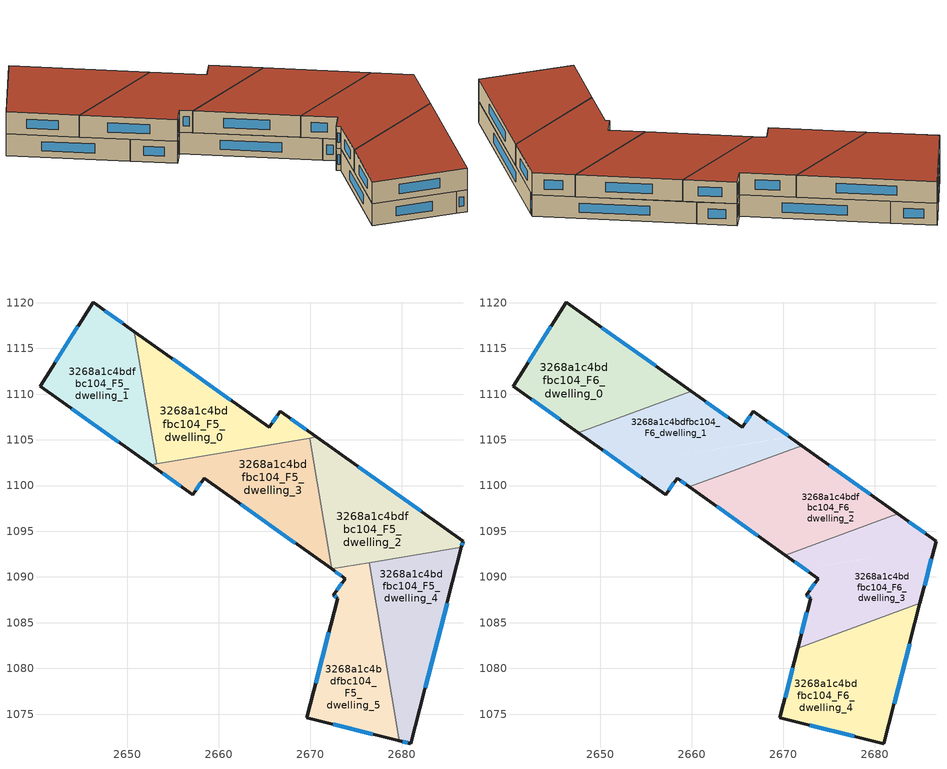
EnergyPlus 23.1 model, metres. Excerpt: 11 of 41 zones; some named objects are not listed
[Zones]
3268a1c4bdfbc104_F5_dwelling_0
 floor to 3268a1c4bdfbc104_F4_dwelling_0 (EU_floor_Construction): 2666.73,1108.12 2670.67,1105.32 2653.2,1102.37 2650.76,1116.84 2665.48,1106.36 z15
 wall outside (EU_wall_Construction): 2670.67,1105.32 2666.73,1108.12 2665.48,1106.36 2650.76,1116.84 z15:18
 wall to 3268a1c4bdfbc104_F5_dwelling_1 (EU_wall_Construction): 2650.76,1116.84 2653.2,1102.37 z15:18
 wall to 3268a1c4bdfbc104_F5_dwelling_3 (EU_wall_Construction): 2653.2,1102.37 2669.94,1105.19 z15:18
 wall to 3268a1c4bdfbc104_F5_dwelling_2 (EU_wall_Construction): 2669.95,1105.19 2670.67,1105.32 z15:18
 window (EU_Window_Construction): 2661.28,1109.36 2654.97,1113.84 / 2666.38,1107.62 2665.84,1106.86 / 2669.55,1106.12 2667.86,1107.32 z15.86:17.14
3268a1c4bdfbc104_F5_dwelling_1
 floor to 3268a1c4bdfbc104_F4_dwelling_1 (EU_floor_Construction): 2650.76,1116.84 2653.2,1102.37 2652.53,1102.25 2640.43,1110.87 2646.23,1120.06 z15
 wall outside (EU_wall_Construction): 2650.76,1116.84 2646.23,1120.06 2640.43,1110.87 2652.53,1102.25 z15:18
 wall to 3268a1c4bdfbc104_F5_dwelling_3 (EU_wall_Construction): 2652.53,1102.25 2653.2,1102.37 z15:18
 window (EU_Window_Construction): 2643.89,1108.41 2649.07,1104.71 / 2644.58,1117.43 2642.09,1113.49 / 2649.47,1117.76 2647.53,1119.14 z15.86:17.14
3268a1c4bdfbc104_F5_dwelling_2
 floor to 3268a1c4bdfbc104_F4_dwelling_2 (EU_floor_Construction): 2686.7,1093.92 2686.53,1093.28 2672.36,1090.88 2669.95,1105.19 2670.67,1105.32 z15
 wall outside (EU_wall_Construction): 2686.53,1093.28 2686.7,1093.92 2670.67,1105.32 z15:18
 wall to 3268a1c4bdfbc104_F5_dwelling_3 (EU_wall_Construction): 2669.95,1105.19 2672.36,1090.88 z15:18
 wall to 3268a1c4bdfbc104_F5_dwelling_4 (EU_wall_Construction): 2676.44,1091.57 2686.53,1093.28 z15:18
 wall to 3268a1c4bdfbc104_F5_dwelling_5 (EU_wall_Construction): 2672.36,1090.89 2676.44,1091.57 z15:18
 window (EU_Window_Construction): 2682.12,1097.17 2675.25,1102.06 / 2686.58,1093.46 2686.65,1093.73 z15.86:17.14
3268a1c4bdfbc104_F5_dwelling_3
 floor to 3268a1c4bdfbc104_F4_dwelling_3 (EU_floor_Construction): 2669.95,1105.19 2672.36,1090.88 2672.32,1090.88 2658.39,1100.79 2657.11,1098.99 2652.53,1102.25 z15
 wall outside (EU_wall_Construction): 2652.53,1102.25 2657.11,1098.99 2658.39,1100.79 2672.32,1090.88 z15:18
 wall to 3268a1c4bdfbc104_F5_dwelling_5 (EU_wall_Construction): 2672.32,1090.88 2672.36,1090.88 z15:18
 window (EU_Window_Construction): 2662.37,1097.96 2668.34,1093.71 / 2657.48,1099.51 2658.03,1100.28 / 2653.84,1101.32 2655.8,1099.92 z15.86:17.14
3268a1c4bdfbc104_F5_dwelling_4
 floor to 3268a1c4bdfbc104_F4_dwelling_4 (EU_floor_Construction): 2686.53,1093.28 2681,1071.75 2679.73,1072.07 2676.44,1091.57 z15
 wall outside (EU_wall_Construction): 2679.73,1072.07 2681,1071.75 2686.53,1093.28 z15:18
 wall to 3268a1c4bdfbc104_F5_dwelling_5 (EU_wall_Construction): 2676.44,1091.57 2679.73,1072.07 z15:18
 window (EU_Window_Construction): 2682.58,1077.9 2684.95,1087.13 / 2680.09,1071.98 2680.64,1071.84 z15.86:17.14
3268a1c4bdfbc104_F5_dwelling_5
 floor to 3268a1c4bdfbc104_F4_dwelling_5 (EU_floor_Construction): 2676.44,1091.57 2679.73,1072.07 2669.63,1074.63 2672.99,1087.69 2672.52,1088.02 2673.8,1089.83 2672.32,1090.88 z15
 wall outside (EU_wall_Construction): 2672.32,1090.88 2673.8,1089.83 2672.52,1088.02 2672.99,1087.69 2669.63,1074.63 2679.73,1072.07 z15:18
 window (EU_Window_Construction): 2672.52,1073.9 2676.85,1072.8 / 2672.03,1083.96 2670.59,1078.36 / 2672.65,1087.93 2672.86,1087.79 / 2673.44,1089.31 2672.89,1088.54 / 2672.75,1090.58 2673.38,1090.13 z15.86:17.14
3268a1c4bdfbc104_F6_dwelling_0
 floor to 3268a1c4bdfbc104_F5_dwelling_1 (EU_floor_Construction): 2650.76,1116.84 2652.33,1107.52 2647.57,1105.78 2640.43,1110.87 2646.23,1120.06 z18
 floor to 3268a1c4bdfbc104_F5_dwelling_0 (EU_floor_Construction): 2659.94,1110.3 2652.33,1107.52 2650.76,1116.84 z18
 wall outside (EU_wall_Construction): 2659.94,1110.3 2646.23,1120.06 2640.43,1110.87 2647.57,1105.78 z18:21
 wall to 3268a1c4bdfbc104_F6_dwelling_1 (EU_wall_Construction): 2647.57,1105.78 2659.94,1110.3 z18:21
 window (EU_Window_Construction): 2642.47,1109.41 2645.53,1107.24 / 2644.58,1117.43 2642.09,1113.49 / 2656.03,1113.09 2650.15,1117.27 z18.86:20.14
 roof outside (EU_roof_Construction): 2659.94,1110.3 2646.23,1120.06 2640.43,1110.87 2647.57,1105.78 z21
3268a1c4bdfbc104_F6_dwelling_1
 floor to 3268a1c4bdfbc104_F5_dwelling_0 (EU_floor_Construction): 2666.73,1108.12 2670.67,1105.32 2653.2,1102.37 2652.33,1107.52 2659.94,1110.3 2665.48,1106.36 z18
 floor to 3268a1c4bdfbc104_F5_dwelling_3 (EU_floor_Construction): 2669.95,1105.19 2670.2,1103.68 2659.72,1099.85 2658.39,1100.79 2657.11,1098.99 2652.53,1102.25 z18
 floor to 3268a1c4bdfbc104_F5_dwelling_1 (EU_floor_Construction): 2652.33,1107.52 2653.2,1102.37 2652.53,1102.25 2647.57,1105.78 z18
 floor to 3268a1c4bdfbc104_F5_dwelling_2 (EU_floor_Construction): 2672.03,1104.35 2670.2,1103.68 2669.95,1105.19 2670.67,1105.32 z18
 wall outside (EU_wall_Construction): 2672.03,1104.35 2666.73,1108.12 2665.48,1106.36 2659.94,1110.3 / 2647.57,1105.78 2657.11,1098.99 2658.39,1100.79 2659.72,1099.85 z18:21
 wall to 3268a1c4bdfbc104_F6_dwelling_2 (EU_wall_Construction): 2659.72,1099.85 2672.03,1104.35 z18:21
 window (EU_Window_Construction): 2663.9,1107.49 2661.53,1109.18 / 2666.38,1107.62 2665.84,1106.86 / 2670.52,1105.43 2668.25,1107.04 / 2658.77,1100.52 2659.34,1100.12 / 2657.48,1099.51 2658.03,1100.28 / 2650.3,1103.84 2654.39,1100.93 z18.86:20.14
 roof outside (EU_roof_Construction): 2672.03,1104.35 2666.73,1108.12 2665.48,1106.36 2659.94,1110.3 2647.57,1105.78 2657.11,1098.99 2658.39,1100.79 2659.72,1099.85 z21
3268a1c4bdfbc104_F6_dwelling_2
 floor to 3268a1c4bdfbc104_F5_dwelling_2 (EU_floor_Construction): 2682.51,1096.9 2671.99,1093.06 2670.2,1103.68 2672.03,1104.35 z18
 floor to 3268a1c4bdfbc104_F5_dwelling_3 (EU_floor_Construction): 2670.2,1103.68 2671.99,1093.06 2670.19,1092.4 2659.72,1099.85 z18
 wall outside (EU_wall_Construction): 2659.72,1099.85 2670.19,1092.4 / 2682.51,1096.9 2672.03,1104.35 z18:21
 wall to 3268a1c4bdfbc104_F6_dwelling_3 (EU_wall_Construction): 2670.19,1092.4 2682.51,1096.9 z18:21
 window (EU_Window_Construction): 2662.71,1097.72 2667.2,1094.53 / 2679.51,1099.03 2675.03,1102.22 z18.86:20.14
 roof outside (EU_roof_Construction): 2682.51,1096.9 2672.03,1104.35 2659.72,1099.85 2670.19,1092.4 z21
3268a1c4bdfbc104_F6_dwelling_3
 floor to 3268a1c4bdfbc104_F5_dwelling_3 (EU_floor_Construction): 2671.99,1093.06 2672.36,1090.88 2672.32,1090.88 2670.19,1092.4 z18
 floor to 3268a1c4bdfbc104_F5_dwelling_2 (EU_floor_Construction): 2686.7,1093.92 2686.53,1093.28 2672.36,1090.88 2671.99,1093.06 2682.51,1096.9 z18
 floor to 3268a1c4bdfbc104_F5_dwelling_4 (EU_floor_Construction): 2686.53,1093.28 2684.95,1087.1 2677.65,1084.43 2676.44,1091.57 z18
 floor to 3268a1c4bdfbc104_F5_dwelling_5 (EU_floor_Construction): 2676.44,1091.57 2677.65,1084.43 2671.58,1082.22 2672.99,1087.69 2672.52,1088.02 2673.8,1089.83 2672.32,1090.88 z18
 wall outside (EU_wall_Construction): 2684.95,1087.1 2686.7,1093.92 2682.51,1096.9 / 2670.19,1092.4 2673.8,1089.83 2672.52,1088.02 2672.99,1087.69 2671.58,1082.22 z18:21
 wall to 3268a1c4bdfbc104_F6_dwelling_4 (EU_wall_Construction): 2671.58,1082.22 2684.95,1087.1 z18:21
 window (EU_Window_Construction): 2685.5,1094.77 2683.7,1096.05 / 2685.45,1089.05 2686.2,1091.97 / 2672.59,1086.13 2671.99,1083.78 / 2672.65,1087.93 2672.86,1087.79 / 2673.44,1089.31 2672.89,1088.54 / 2671.22,1091.66 2672.77,1090.56 z18.86:20.14
 roof outside (EU_roof_Construction): 2684.95,1087.1 2686.7,1093.92 2682.51,1096.9 2670.19,1092.4 2673.8,1089.83 2672.52,1088.02 2672.99,1087.69 2671.58,1082.22 z21
3268a1c4bdfbc104_F6_dwelling_4
 floor to 3268a1c4bdfbc104_F5_dwelling_5 (EU_floor_Construction): 2677.65,1084.43 2679.73,1072.07 2669.63,1074.63 2671.58,1082.22 z18
 floor to 3268a1c4bdfbc104_F5_dwelling_4 (EU_floor_Construction): 2684.95,1087.1 2681,1071.75 2679.73,1072.07 2677.65,1084.43 z18
 wall outside (EU_wall_Construction): 2671.58,1082.22 2669.63,1074.63 2681,1071.75 2684.95,1087.1 z18:21
 window (EU_Window_Construction): 2682.13,1076.14 2683.82,1082.72 / 2672.88,1073.8 2677.75,1072.57 / 2671.03,1080.05 2670.19,1076.8 z18.86:20.14
 roof outside (EU_roof_Construction): 2681,1071.75 2684.95,1087.1 2671.58,1082.22 2669.63,1074.63 z21
[Building]
EU S2 Campaign: North Axis=0; Terrain=City; Solar Distribution=FullExterior
[Site:Location]
Helsinki-Vantaa.AP: Latitude=60.317; Longitude=24.963; Time Zone=2; Elevation=54.6
[SizingPeriod:WeatherFileDays]
AnnualSizingPeriod: Begin Month=1; Begin Day of Month=1; End Month=12; End Day of Month=31; Day of Week for Start Day=Monday; Use Weather File Daylight Saving Period=No; Use Weather File Rain and Snow Indicators=No
[MATERIAL]
EU_InternalMass_Material: Roughness=MediumRough; Thickness=0.1; Conductivity=1; Density=1800; Specific Heat=900; Thermal Absorptance=0.9; Solar Absorptance=0.7; Visible Absorptance=0.7
[MATERIAL:NOMASS] Roughness=MediumRough; Thermal Absorptance=0.9; Solar Absorptance=0.7; Visible Absorptance=0.7
Name | Thermal Resistance
EU_wall_NoMass | 5.91765
EU_roof_NoMass | 11.1778
EU_floor_NoMass | 6.2875
[WINDOWMATERIAL:SIMPLEGLAZINGSYSTEM]
EU_Window_SimpleGlazing: UFactor=0.994035; Solar Heat Gain Coefficient=0.7; Visible Transmittance=0.7
[CONSTRUCTION]
EU_wall_Construction: EU_wall_NoMass
EU_roof_Construction: EU_roof_NoMass
EU_floor_Construction: EU_floor_NoMass
EU_Window_Construction: EU_Window_SimpleGlazing
EU_InternalMass_Construction: EU_InternalMass_Material
[ZONE] Type=1; Multiplier=1; Ceiling Height=autocalculate; Floor Area=autocalculate; Part of Total Floor Area=Yes
Name | Volume
3268a1c4bdfbc104_F5_dwelling_0 | 347.179
3268a1c4bdfbc104_F6_dwelling_0 | 416.619
3268a1c4bdfbc104_F5_dwelling_1 | 347.194
3268a1c4bdfbc104_F6_dwelling_1 | 416.663
3268a1c4bdfbc104_F5_dwelling_2 | 347.164
3268a1c4bdfbc104_F6_dwelling_2 | 416.628
3268a1c4bdfbc104_F5_dwelling_3 | 347.185
3268a1c4bdfbc104_F6_dwelling_3 | 416.635
3268a1c4bdfbc104_F5_dwelling_4 | 347.226
3268a1c4bdfbc104_F6_dwelling_4 | 416.637
3268a1c4bdfbc104_F5_dwelling_5 | 347.153
[INTERNALMASS] Construction=EU_InternalMass_Construction
Name | Zone or ZoneList | Surface Area
3268a1c4bdfbc104_F5_dwelling_0_EU_InternalMass | 3268a1c4bdfbc104_F5_dwelling_0 | 115.726
3268a1c4bdfbc104_F5_dwelling_1_EU_InternalMass | 3268a1c4bdfbc104_F5_dwelling_1 | 115.731
3268a1c4bdfbc104_F5_dwelling_2_EU_InternalMass | 3268a1c4bdfbc104_F5_dwelling_2 | 115.721
3268a1c4bdfbc104_F5_dwelling_3_EU_InternalMass | 3268a1c4bdfbc104_F5_dwelling_3 | 115.728
3268a1c4bdfbc104_F5_dwelling_4_EU_InternalMass | 3268a1c4bdfbc104_F5_dwelling_4 | 115.742
3268a1c4bdfbc104_F5_dwelling_5_EU_InternalMass | 3268a1c4bdfbc104_F5_dwelling_5 | 115.718
3268a1c4bdfbc104_F6_dwelling_0_EU_InternalMass | 3268a1c4bdfbc104_F6_dwelling_0 | 138.873
3268a1c4bdfbc104_F6_dwelling_1_EU_InternalMass | 3268a1c4bdfbc104_F6_dwelling_1 | 138.888
3268a1c4bdfbc104_F6_dwelling_2_EU_InternalMass | 3268a1c4bdfbc104_F6_dwelling_2 | 138.876
3268a1c4bdfbc104_F6_dwelling_3_EU_InternalMass | 3268a1c4bdfbc104_F6_dwelling_3 | 138.878
3268a1c4bdfbc104_F6_dwelling_4_EU_InternalMass | 3268a1c4bdfbc104_F6_dwelling_4 | 138.879
[OTHEREQUIPMENT] Fuel Type=Electricity; Design Level Calculation Method=Watts/Area; Power per Zone Floor Area=1; Fraction Latent=0; Fraction Radiant=0; Fraction Lost=0; Carbon Dioxide Generation Rate=0; EndUse Subcategory=EU_Step8_InternalGains
Name | Zone or ZoneList or Space or SpaceList | Schedule
EU_Step8_InternalGain_3268a1c4bdfbc104_F5_dwelling_0_f000 | 3268a1c4bdfbc104_F5_dwelling_0 | EU_Step8_GainSchedule_3268a1c4bdfbc104_F5_dwelling_0_f000
EU_Step8_InternalGain_3268a1c4bdfbc104_F5_dwelling_1_f000 | 3268a1c4bdfbc104_F5_dwelling_1 | EU_Step8_GainSchedule_3268a1c4bdfbc104_F5_dwelling_1_f000
EU_Step8_InternalGain_3268a1c4bdfbc104_F5_dwelling_2_f000 | 3268a1c4bdfbc104_F5_dwelling_2 | EU_Step8_GainSchedule_3268a1c4bdfbc104_F5_dwelling_2_f000
EU_Step8_InternalGain_3268a1c4bdfbc104_F5_dwelling_3_f000 | 3268a1c4bdfbc104_F5_dwelling_3 | EU_Step8_GainSchedule_3268a1c4bdfbc104_F5_dwelling_3_f000
EU_Step8_InternalGain_3268a1c4bdfbc104_F5_dwelling_4_f000 | 3268a1c4bdfbc104_F5_dwelling_4 | EU_Step8_GainSchedule_3268a1c4bdfbc104_F5_dwelling_4_f000
EU_Step8_InternalGain_3268a1c4bdfbc104_F5_dwelling_5_f000 | 3268a1c4bdfbc104_F5_dwelling_5 | EU_Step8_GainSchedule_3268a1c4bdfbc104_F5_dwelling_5_f000
EU_Step8_InternalGain_3268a1c4bdfbc104_F6_dwelling_0_f000 | 3268a1c4bdfbc104_F6_dwelling_0 | EU_Step8_GainSchedule_3268a1c4bdfbc104_F6_dwelling_0_f000
EU_Step8_InternalGain_3268a1c4bdfbc104_F6_dwelling_1_f000 | 3268a1c4bdfbc104_F6_dwelling_1 | EU_Step8_GainSchedule_3268a1c4bdfbc104_F6_dwelling_1_f000
EU_Step8_InternalGain_3268a1c4bdfbc104_F6_dwelling_2_f000 | 3268a1c4bdfbc104_F6_dwelling_2 | EU_Step8_GainSchedule_3268a1c4bdfbc104_F6_dwelling_2_f000
EU_Step8_InternalGain_3268a1c4bdfbc104_F6_dwelling_3_f000 | 3268a1c4bdfbc104_F6_dwelling_3 | EU_Step8_GainSchedule_3268a1c4bdfbc104_F6_dwelling_3_f000
EU_Step8_InternalGain_3268a1c4bdfbc104_F6_dwelling_4_f000 | 3268a1c4bdfbc104_F6_dwelling_4 | EU_Step8_GainSchedule_3268a1c4bdfbc104_F6_dwelling_4_f000
[ZONEVENTILATION:DESIGNFLOWRATE] Schedule=EU_AlwaysOn; Design Flow Rate Calculation Method=AirChanges/Hour; Air Changes per Hour=0.596421; Ventilation Type=Natural; Fan Pressure Rise=0; Fan Total Efficiency=1; Constant Term Coefficient=1; Temperature Term Coefficient=0; Velocity Term Coefficient=0; Velocity Squared Term Coefficient=0; Minimum Indoor Temperature=-100; Maximum Indoor Temperature=100; Delta Temperature=-100; Minimum Outdoor Temperature=-100; Maximum Outdoor Temperature=100; Maximum Wind Speed=40
Name | Zone or ZoneList or Space or SpaceList
EU_ConstantAir_3268a1c4bdfbc104_F5_dwelling_0 | 3268a1c4bdfbc104_F5_dwelling_0
EU_ConstantAir_3268a1c4bdfbc104_F5_dwelling_1 | 3268a1c4bdfbc104_F5_dwelling_1
EU_ConstantAir_3268a1c4bdfbc104_F5_dwelling_2 | 3268a1c4bdfbc104_F5_dwelling_2
EU_ConstantAir_3268a1c4bdfbc104_F5_dwelling_3 | 3268a1c4bdfbc104_F5_dwelling_3
EU_ConstantAir_3268a1c4bdfbc104_F5_dwelling_4 | 3268a1c4bdfbc104_F5_dwelling_4
EU_ConstantAir_3268a1c4bdfbc104_F5_dwelling_5 | 3268a1c4bdfbc104_F5_dwelling_5
EU_ConstantAir_3268a1c4bdfbc104_F6_dwelling_0 | 3268a1c4bdfbc104_F6_dwelling_0
EU_ConstantAir_3268a1c4bdfbc104_F6_dwelling_1 | 3268a1c4bdfbc104_F6_dwelling_1
EU_ConstantAir_3268a1c4bdfbc104_F6_dwelling_2 | 3268a1c4bdfbc104_F6_dwelling_2
EU_ConstantAir_3268a1c4bdfbc104_F6_dwelling_3 | 3268a1c4bdfbc104_F6_dwelling_3
EU_ConstantAir_3268a1c4bdfbc104_F6_dwelling_4 | 3268a1c4bdfbc104_F6_dwelling_4
[HVACTEMPLATE:THERMOSTAT] Constant Heating Setpoint=20; Constant Cooling Setpoint=50
EU_HeatOnly_3268a1c4bdfbc104_F6_dwelling_2; EU_HeatOnly_3268a1c4bdfbc104_F6_dwelling_3; EU_HeatOnly_3268a1c4bdfbc104_F6_dwelling_4
[HVACTEMPLATE:ZONE:IDEALLOADSAIRSYSTEM] System Availability Schedule=EU_AlwaysOn; Maximum Heating Supply Air Temperature=50; Minimum Cooling Supply Air Temperature=13; Maximum Heating Supply Air Humidity Ratio=0.0156; Minimum Cooling Supply Air Humidity Ratio=0.0077; Heating Limit=NoLimit; Cooling Limit=NoLimit; Heating Availability Schedule=EU_AlwaysOn; Cooling Availability Schedule=EU_CoolingOff; Dehumidification Control Type=ConstantSensibleHeatRatio; Cooling Sensible Heat Ratio=0.7; Dehumidification Setpoint=60; Humidification Control Type=None; Humidification Setpoint=30; Outdoor Air Method=None; Outdoor Air Flow Rate per Person=0.00944; Outdoor Air Flow Rate per Zone Floor Area=0; Outdoor Air Flow Rate per Zone=0; Demand Controlled Ventilation Type=None; Outdoor Air Economizer Type=NoEconomizer; Heat Recovery Type=None; Sensible Heat Recovery Effectiveness=0.7; Latent Heat Recovery Effectiveness=0.65
Name | Template Thermostat
3268a1c4bdfbc104_F5_dwelling_0 | EU_HeatOnly_3268a1c4bdfbc104_F5_dwelling_0
3268a1c4bdfbc104_F5_dwelling_1 | EU_HeatOnly_3268a1c4bdfbc104_F5_dwelling_1
3268a1c4bdfbc104_F5_dwelling_2 | EU_HeatOnly_3268a1c4bdfbc104_F5_dwelling_2
3268a1c4bdfbc104_F5_dwelling_3 | EU_HeatOnly_3268a1c4bdfbc104_F5_dwelling_3
3268a1c4bdfbc104_F5_dwelling_4 | EU_HeatOnly_3268a1c4bdfbc104_F5_dwelling_4
3268a1c4bdfbc104_F5_dwelling_5 | EU_HeatOnly_3268a1c4bdfbc104_F5_dwelling_5
3268a1c4bdfbc104_F6_dwelling_0 | EU_HeatOnly_3268a1c4bdfbc104_F6_dwelling_0
3268a1c4bdfbc104_F6_dwelling_1 | EU_HeatOnly_3268a1c4bdfbc104_F6_dwelling_1
3268a1c4bdfbc104_F6_dwelling_2 | EU_HeatOnly_3268a1c4bdfbc104_F6_dwelling_2
3268a1c4bdfbc104_F6_dwelling_3 | EU_HeatOnly_3268a1c4bdfbc104_F6_dwelling_3
3268a1c4bdfbc104_F6_dwelling_4 | EU_HeatOnly_3268a1c4bdfbc104_F6_dwelling_4
[SIZING:ZONE] Zone Cooling Design Supply Air Temperature Input Method=SupplyAirTemperature; Zone Cooling Design Supply Air Temperature=13; Zone Heating Design Supply Air Temperature Input Method=SupplyAirTemperature; Zone Heating Design Supply Air Temperature=50; Zone Cooling Design Supply Air Humidity Ratio=0.008; Zone Heating Design Supply Air Humidity Ratio=0.008; Cooling Design Air Flow Method=DesignDay; Cooling Design Air Flow Rate=0; Cooling Minimum Air Flow per Zone Floor Area=0.000762; Cooling Minimum Air Flow=0; Cooling Minimum Air Flow Fraction=0.2; Heating Design Air Flow Method=DesignDay; Heating Design Air Flow Rate=0; Heating Maximum Air Flow per Zone Floor Area=0.002032; Heating Maximum Air Flow=0.141576; Heating Maximum Air Flow Fraction=0.3; Account for Dedicated Outdoor Air System=No; Dedicated Outdoor Air System Control Strategy=NeutralSupplyAir; Dedicated Outdoor Air Low Setpoint Temperature for Design=autosize; Dedicated Outdoor Air High Setpoint Temperature for Design=autosize; Zone Load Sizing Method=Sensible Load Only No Latent Load; Zone Latent Cooling Design Supply Air Humidity Ratio Input Method=HumidityRatioDifference; Zone Cooling Design Supply Air Humidity Ratio Difference=0.005; Zone Latent Heating Design Supply Air Humidity Ratio Input Method=HumidityRatioDifference; Zone Humidification Design Supply Air Humidity Ratio Difference=0.005
3268a1c4bdfbc104_F5_dwelling_0; 3268a1c4bdfbc104_F5_dwelling_1; 3268a1c4bdfbc104_F5_dwelling_2; 3268a1c4bdfbc104_F5_dwelling_3; 3268a1c4bdfbc104_F5_dwelling_4; 3268a1c4bdfbc104_F5_dwelling_5; 3268a1c4bdfbc104_F6_dwelling_0; 3268a1c4bdfbc104_F6_dwelling_1; 3268a1c4bdfbc104_F6_dwelling_2; 3268a1c4bdfbc104_F6_dwelling_3; 3268a1c4bdfbc104_F6_dwelling_4
[SCHEDULE:CONSTANT]
Name | Hourly Value
EU_AlwaysOn | 1
EU_CoolingOff | 0
[SCHEDULE:FILE] Column Number=1; Rows to Skip at Top=0; Number of Hours of Data=8760; Column Separator=Comma; Interpolate to Timestep=No; Minutes per Item=60; Adjust Schedule for Daylight Savings=Yes
Name | File
EU_Step8_GainSchedule_3268a1c4bdfbc104_F5_dwelling_0_f000 | ../../schedules/3268a1c4bdfbc104/3268a1c4bdfbc104_F5_dwelling_0_f000_gain.csv
EU_Step8_GainSchedule_3268a1c4bdfbc104_F5_dwelling_1_f000 | ../../schedules/3268a1c4bdfbc104/3268a1c4bdfbc104_F5_dwelling_1_f000_gain.csv
EU_Step8_GainSchedule_3268a1c4bdfbc104_F5_dwelling_2_f000 | ../../schedules/3268a1c4bdfbc104/3268a1c4bdfbc104_F5_dwelling_2_f000_gain.csv
EU_Step8_GainSchedule_3268a1c4bdfbc104_F5_dwelling_3_f000 | ../../schedules/3268a1c4bdfbc104/3268a1c4bdfbc104_F5_dwelling_3_f000_gain.csv
EU_Step8_GainSchedule_3268a1c4bdfbc104_F5_dwelling_4_f000 | ../../schedules/3268a1c4bdfbc104/3268a1c4bdfbc104_F5_dwelling_4_f000_gain.csv
EU_Step8_GainSchedule_3268a1c4bdfbc104_F5_dwelling_5_f000 | ../../schedules/3268a1c4bdfbc104/3268a1c4bdfbc104_F5_dwelling_5_f000_gain.csv
EU_Step8_GainSchedule_3268a1c4bdfbc104_F6_dwelling_0_f000 | ../../schedules/3268a1c4bdfbc104/3268a1c4bdfbc104_F6_dwelling_0_f000_gain.csv
EU_Step8_GainSchedule_3268a1c4bdfbc104_F6_dwelling_1_f000 | ../../schedules/3268a1c4bdfbc104/3268a1c4bdfbc104_F6_dwelling_1_f000_gain.csv
EU_Step8_GainSchedule_3268a1c4bdfbc104_F6_dwelling_2_f000 | ../../schedules/3268a1c4bdfbc104/3268a1c4bdfbc104_F6_dwelling_2_f000_gain.csv
EU_Step8_GainSchedule_3268a1c4bdfbc104_F6_dwelling_3_f000 | ../../schedules/3268a1c4bdfbc104/3268a1c4bdfbc104_F6_dwelling_3_f000_gain.csv
EU_Step8_GainSchedule_3268a1c4bdfbc104_F6_dwelling_4_f000 | ../../schedules/3268a1c4bdfbc104/3268a1c4bdfbc104_F6_dwelling_4_f000_gain.csv
